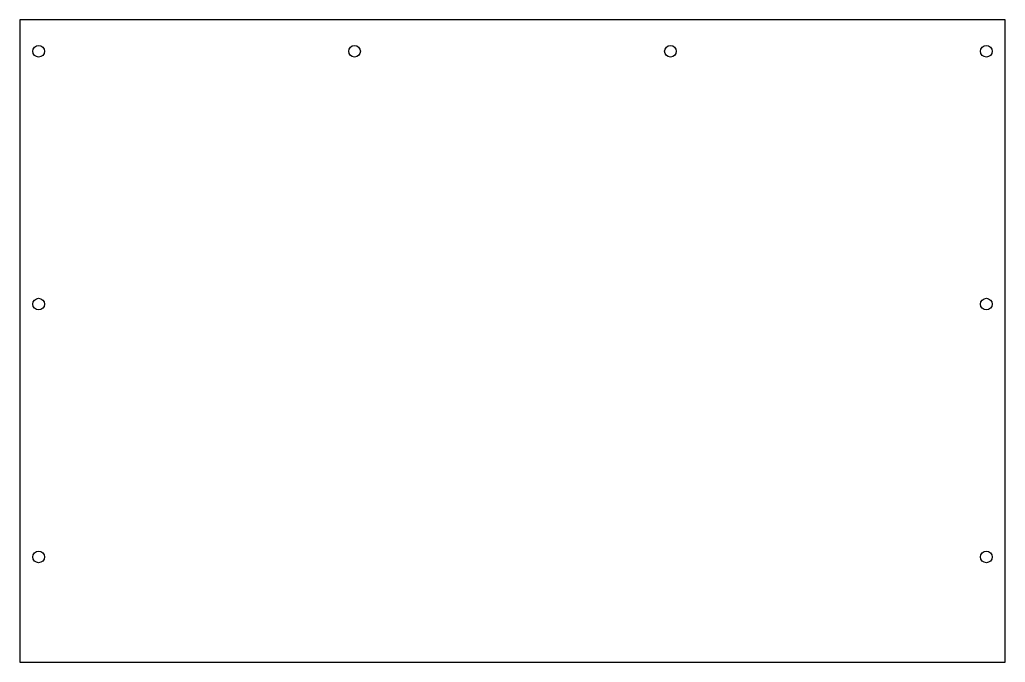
# Model space of a CAD drawing. Header units: millimetres. Extents: x -213 to 255, y -26 to 279.
import ezdxf

# ---------------------------------------------------------------- set-up
doc = ezdxf.new("R2010")
doc.units = ezdxf.units.MM
doc.layers.get('0').update_dxf_attribs({"linetype": 'CONTINUOUS'})

msp = doc.modelspace()

# ---------------------------------------------------------------- linework, layer by layer
msp.add_lwpolyline([(255, -25.89), (255, 279.11), (-213, 279.11), (-213, -25.89)], close=True)
msp.add_lwpolyline([(255, -25.89), (255, 279.11), (-213, 279.11), (-213, -25.89)], close=True)
for centre in [(-204, 264.11), (-204, 264.11), (-54, 264.11), (-54, 264.11), (96, 264.11), (96, 264.11), (246, 264.11), (246, 264.11), (-204, 144.11), (-204, 144.11), (246, 144.11), (246, 144.11), (-204, 24.11), (-204, 24.11), (246, 24.11), (246, 24.11)]:
    msp.add_circle(centre, 2.75)

doc.saveas('drawing.dxf')
